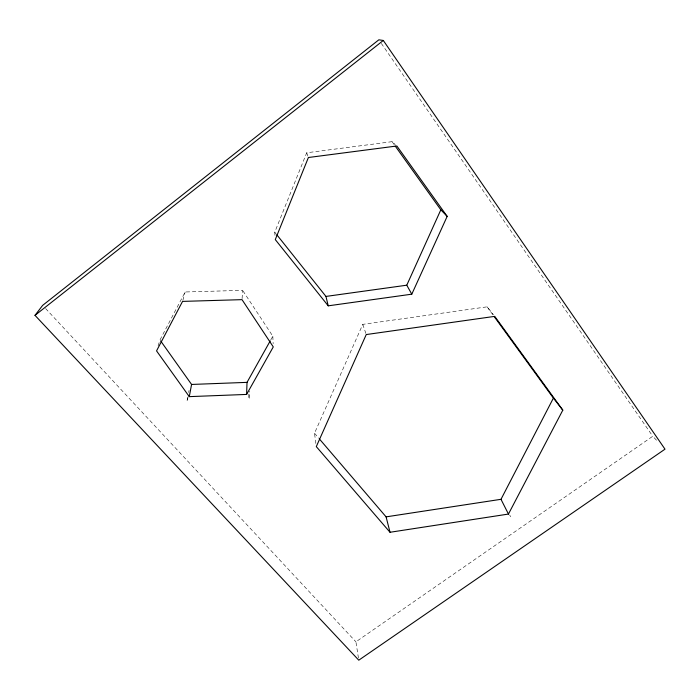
<?xml version="1.0" encoding="UTF-8"?>
<svg xmlns="http://www.w3.org/2000/svg" width="700" height="700" viewBox="0 0 700 700"><rect width="100%" height="100%" fill="white"/><g stroke="black" fill="none" stroke-linecap="round" stroke-linejoin="round"><path stroke-width="0.53" stroke-dasharray="3.5 2.62" d="M249.235 398.248L249.428 391.16M248.763 397.565L248.876 393.523M242.086 298.62L242.611 290.351L185.159 291.979L159.968 339.964M187.084 400.68L187.679 397.6M188.659 392.473L189.053 390.425M187.477 399.963L188.064 396.891M182.849 300.344L185.159 291.979M158.095 345.914L159.346 341.95M274.977 235.349L274.75 232.172L306.705 152.775L392.079 141.671L395.264 144.55M315.875 443.529L314.51 433.239L362.766 324.354L487.113 306.836L493.465 314.781M270.725 340.007L272.834 336.236L242.611 290.351M358.435 658.035L355.915 641.83L652.759 436.275L657.799 441.586M45.631 308.56L355.915 641.83M314.51 433.239L318.762 438.209M274.75 232.172L276.098 233.861M487.113 306.836L492.852 314.729M392.079 141.671L394.616 145.215M381.325 43.409L652.759 436.275M509.679 514.946L510.624 516.801M306.705 152.775L308.061 156.564M362.766 324.354L365.908 333.533M272.834 336.236L273.149 343.709"/><path stroke-width="1.05" d="M246.601 394.424L273.28 346.902L242.025 299.652L182.56 301.394L156.546 350.884L189.28 396.637L246.601 394.424L247.021 382.366L270.2 340.944M189.28 396.637L191.572 384.449L160.597 340.848M411.793 294.175L447.169 216.379L396.856 145.985L308.402 157.509L275.284 239.593L328.221 305.83L411.793 294.175L406.779 285.197L440.834 209.816L395.246 146.099M319.471 439.04L386.085 516.863L500.99 499.31L553.394 398.108L494.121 316.488M508.454 514.062L562.809 410.156L494.734 316.365L366.249 334.556L316.295 446.609L390.023 532.271L508.454 514.062L500.99 499.31M35 315.35L42.656 305.366L378.84 39.812L383.303 40.469L665 449.173L358.776 660.188L35 315.35L383.303 40.469M276.771 234.71L325.955 296.424L406.779 285.197M191.572 384.449L247.021 382.366M440.834 209.816L447.169 216.379M553.394 398.108L562.809 410.156M386.085 516.863L390.023 532.271M325.955 296.424L328.221 305.83"/></g></svg>
